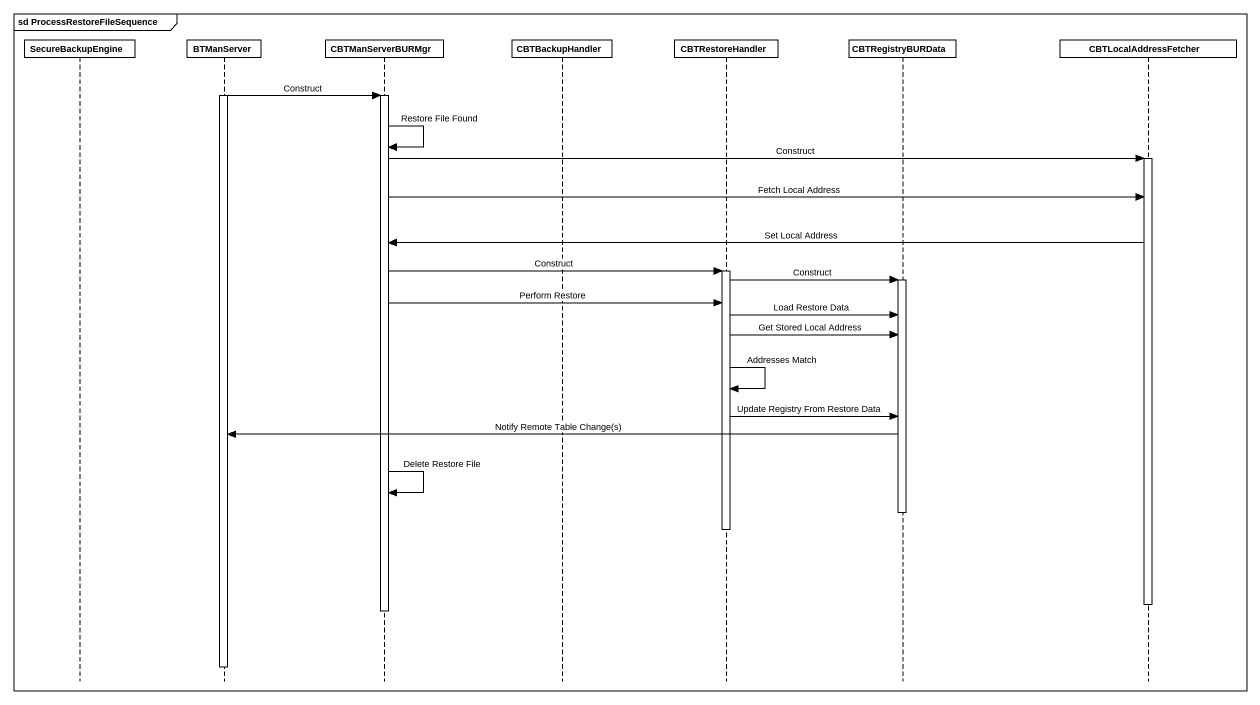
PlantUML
@startuml
mainframe sd ProcessRestoreFileSequence
hide footbox
participant SecureBackupEngine
participant BTManServer
participant CBTManServerBURMgr
participant CBTBackupHandler
participant CBTRestoreHandler
participant CBTRegistryBURData
participant CBTLocalAddressFetcher

activate BTManServer
BTManServer -> CBTManServerBURMgr : Construct
activate CBTManServerBURMgr
CBTManServerBURMgr -> CBTManServerBURMgr : Restore File Found
CBTManServerBURMgr -> CBTLocalAddressFetcher : Construct
activate CBTLocalAddressFetcher
CBTManServerBURMgr -> CBTLocalAddressFetcher : Fetch Local Address
CBTLocalAddressFetcher -> CBTManServerBURMgr : Set Local Address
CBTManServerBURMgr -> CBTRestoreHandler : Construct
activate CBTRestoreHandler
CBTRestoreHandler -> CBTRegistryBURData : Construct
activate CBTRegistryBURData
CBTManServerBURMgr -> CBTRestoreHandler : Perform Restore
CBTRestoreHandler -> CBTRegistryBURData : Load Restore Data
CBTRestoreHandler -> CBTRegistryBURData : Get Stored Local Address
CBTRestoreHandler -> CBTRestoreHandler : Addresses Match
CBTRestoreHandler -> CBTRegistryBURData : Update Registry From Restore Data
CBTRegistryBURData -> BTManServer : Notify Remote Table Change(s)
CBTManServerBURMgr -> CBTManServerBURMgr : Delete Restore File
deactivate CBTRegistryBURData
deactivate CBTRestoreHandler
deactivate CBTLocalAddressFetcher
deactivate CBTManServerBURMgr
deactivate BTManServer
@enduml
